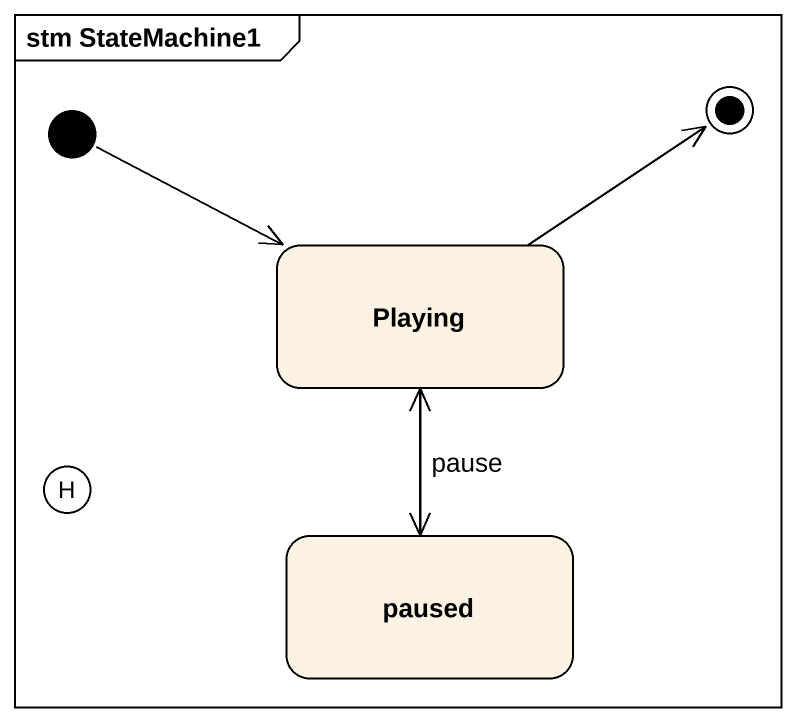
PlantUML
@startuml
mainframe stm StateMachine1
hide empty description
state Playing
state history1 <<history>>
state paused
[*] -right-> Playing
Playing --> paused
paused -up-> Playing : pause
Playing -up-> [*]
@enduml
